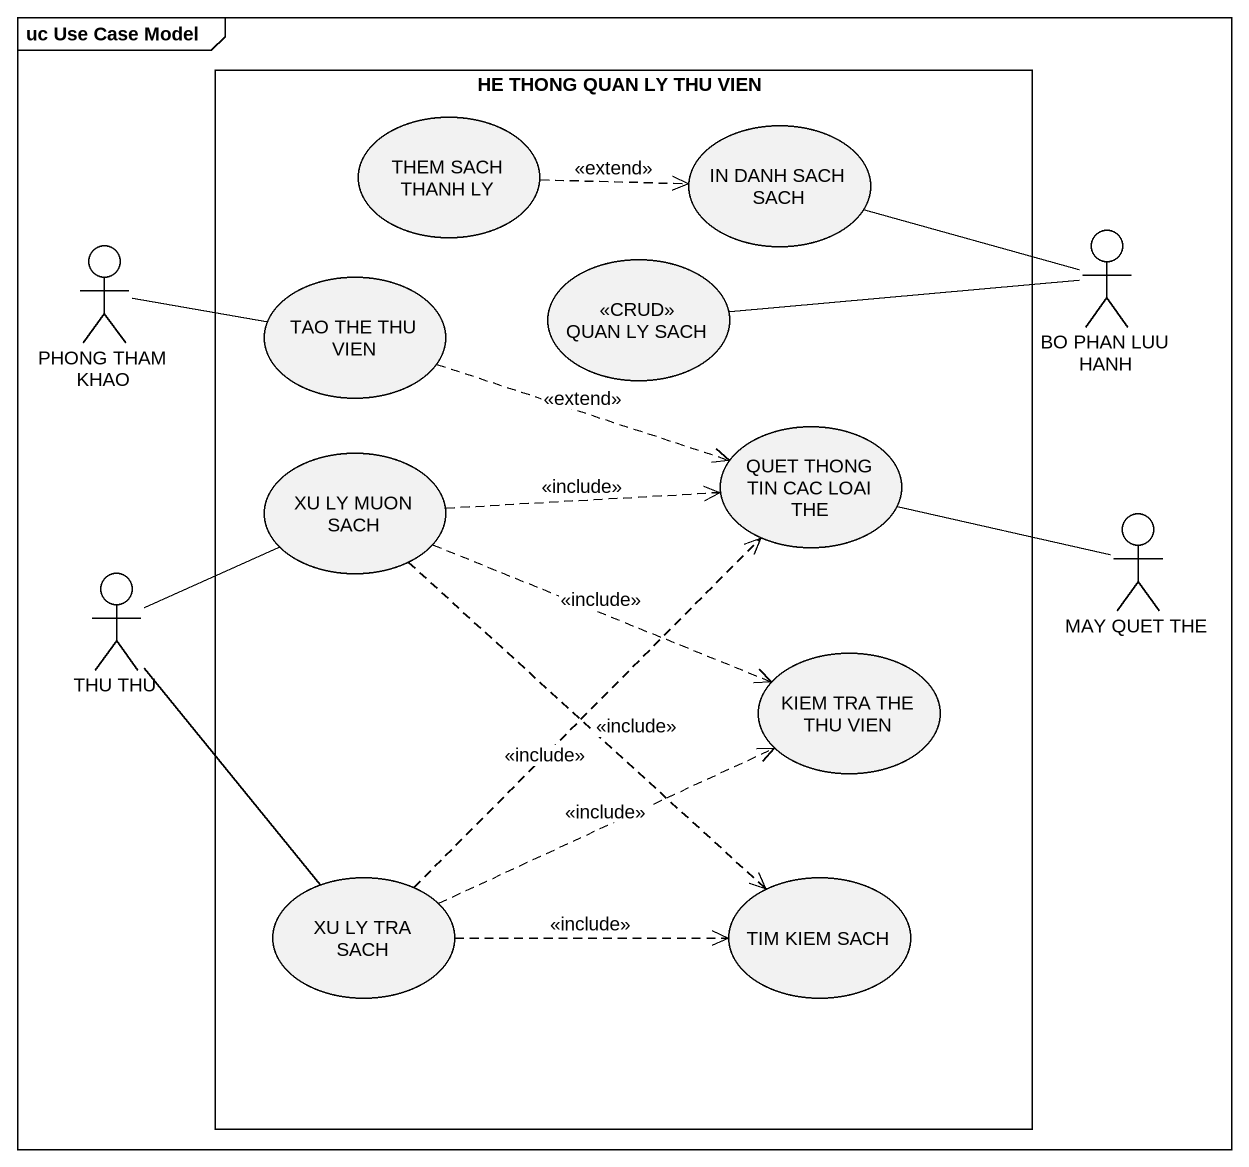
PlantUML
@startuml
mainframe uc Use Case Model
rectangle "HE THONG QUAN LY THU VIEN" as HE_THONG_QUAN_LY_THU_VIEN {
  usecase "THEM SACH THANH LY" as THEM_SACH_THANH_LY
  usecase "IN DANH SACH SACH" as IN_DANH_SACH_SACH
  usecase "TAO THE THU VIEN" as TAO_THE_THU_VIEN
  usecase "QUAN LY SACH" as QUAN_LY_SACH <<CRUD>>
  usecase "QUET THONG TIN CAC LOAI THE" as QUET_THONG_TIN_CAC_LOAI_THE
  usecase "XU LY MUON SACH" as XU_LY_MUON_SACH
  usecase "KIEM TRA THE THU VIEN" as KIEM_TRA_THE_THU_VIEN
  usecase "XU LY TRA SACH" as XU_LY_TRA_SACH
  usecase "TIM KIEM SACH" as TIM_KIEM_SACH
}
actor "PHONG THAM KHAO" as PHONG_THAM_KHAO
actor "BO PHAN LUU HANH" as BO_PHAN_LUU_HANH
actor "MAY QUET THE" as MAY_QUET_THE
actor "THU THU" as THU_THU
THEM_SACH_THANH_LY .right.> IN_DANH_SACH_SACH : <<extend>>
PHONG_THAM_KHAO -right- TAO_THE_THU_VIEN
TAO_THE_THU_VIEN .right.> QUET_THONG_TIN_CAC_LOAI_THE : <<extend>>
BO_PHAN_LUU_HANH -left- IN_DANH_SACH_SACH
BO_PHAN_LUU_HANH -left- QUAN_LY_SACH
XU_LY_MUON_SACH .right.> QUET_THONG_TIN_CAC_LOAI_THE : <<include>>
XU_LY_MUON_SACH .right.> KIEM_TRA_THE_THU_VIEN : <<include>>
XU_LY_MUON_SACH ..> TIM_KIEM_SACH : <<include>>
MAY_QUET_THE -left- QUET_THONG_TIN_CAC_LOAI_THE
THU_THU -right- XU_LY_MUON_SACH
THU_THU -- XU_LY_TRA_SACH
XU_LY_TRA_SACH .up.> QUET_THONG_TIN_CAC_LOAI_THE : <<include>>
XU_LY_TRA_SACH .right.> KIEM_TRA_THE_THU_VIEN : <<include>>
XU_LY_TRA_SACH .right.> TIM_KIEM_SACH : <<include>>
@enduml
